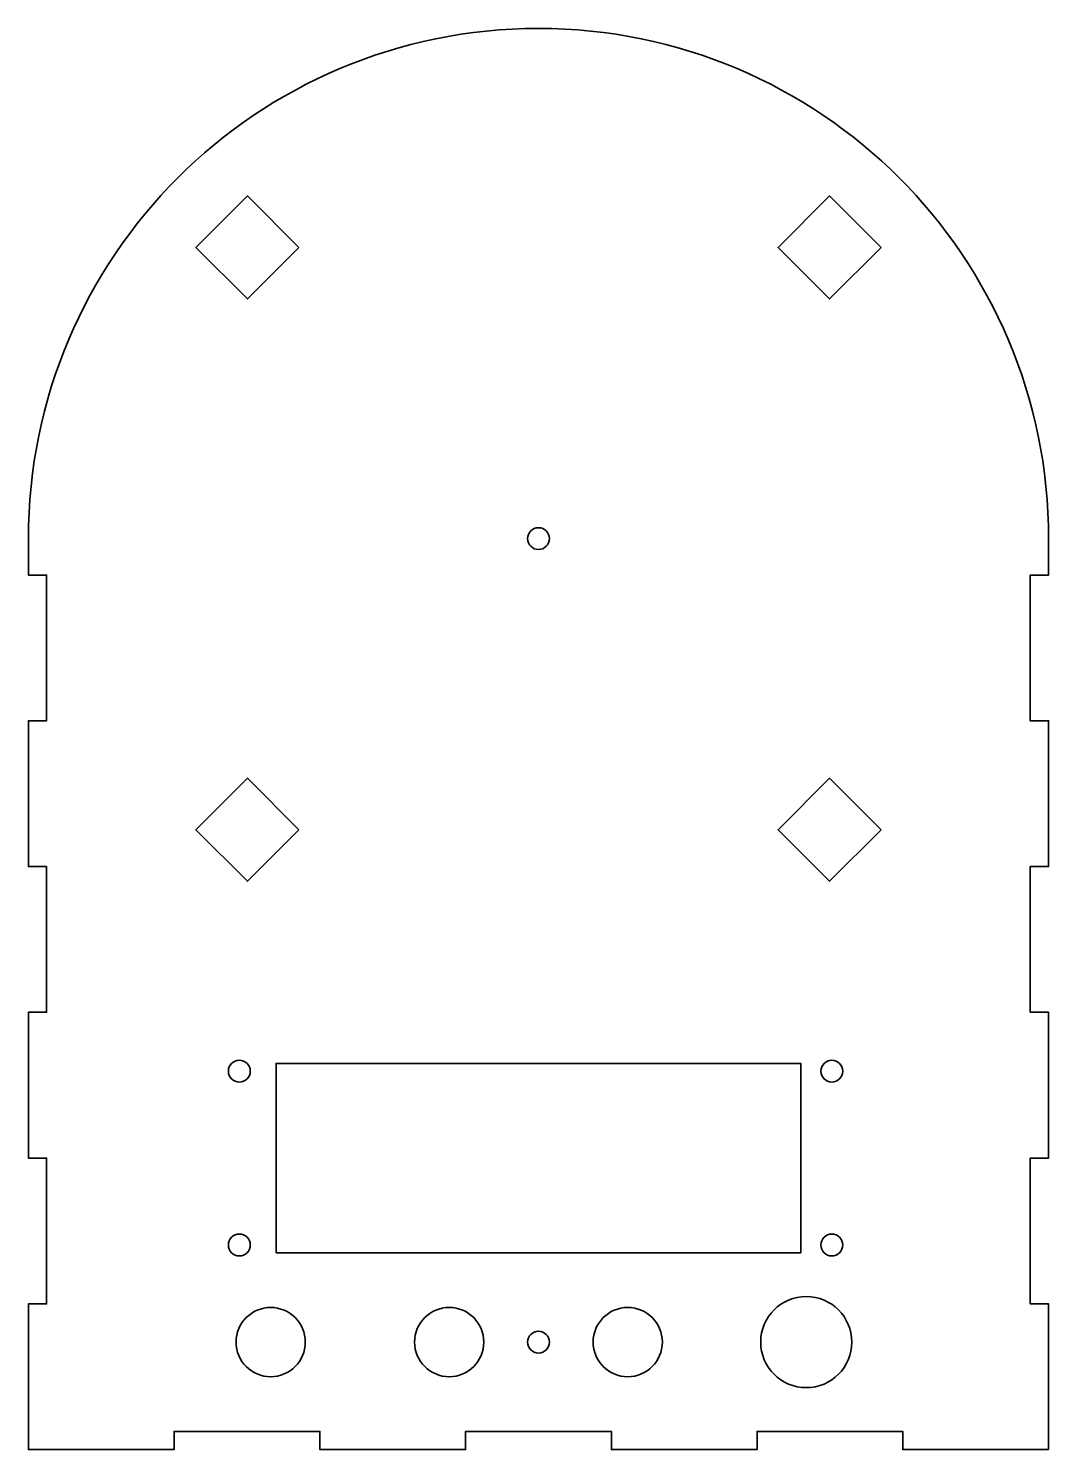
# Model space of a CAD drawing. Header units: inches. Extents: x 52 to 192, y -259 to -64.
import ezdxf

# ---------------------------------------------------------------- set-up
doc = ezdxf.new("R2010")
doc.units = ezdxf.units.IN
doc.header["$MEASUREMENT"] = 0
doc.layers.add('レイヤー 1', color=7, linetype='Continuous')

msp = doc.modelspace()

# ---------------------------------------------------------------- linework, layer by layer
at = {"layer": 'レイヤー 1', "color": 250, "lineweight": 35, "true_color": 0x322c2b}
for points in [[(89.09, -93.91), (82.02, -100.99), (74.95, -93.91), (82.02, -86.84), (89.09, -93.91)], [(169, -93.91), (161.93, -100.99), (154.85, -93.91), (161.93, -86.84), (169, -93.91)], [(89.09, -173.82), (82.02, -180.89), (74.95, -173.82), (82.02, -166.75), (89.09, -173.82)], [(169, -173.82), (161.93, -180.89), (154.85, -173.82), (161.93, -166.75), (169, -173.82)], [(157.97, -231.87), (85.97, -231.87), (85.97, -205.87), (157.97, -205.87), (157.97, -231.87)]]:
    msp.add_lwpolyline(points, dxfattribs=at)
for points, knots in [([(191.97, -258.87), (191.97, -258.87), (191.97, -238.87), (191.97, -238.87), (191.97, -238.87), (189.47, -238.87), (189.47, -238.87), (189.47, -238.87), (189.47, -218.87), (189.47, -218.87), (189.47, -218.87), (191.97, -218.87), (191.97, -218.87), (191.97, -218.87), (191.97, -198.87), (191.97, -198.87), (191.97, -198.87), (189.47, -198.87), (189.47, -198.87), (189.47, -198.87), (189.47, -178.87), (189.47, -178.87), (189.47, -178.87), (191.97, -178.87), (191.97, -178.87), (191.97, -178.87), (191.97, -158.87), (191.97, -158.87), (191.97, -158.87), (189.47, -158.87), (189.47, -158.87), (189.47, -158.87), (189.47, -138.87), (189.47, -138.87), (189.47, -138.87), (191.97, -138.87), (191.97, -138.87), (191.97, -138.87), (191.97, -136.74), (191.97, -133.87), (191.97, -95.21), (160.63, -63.87), (121.97, -63.87), (83.31, -63.87), (51.97, -95.21), (51.97, -133.87), (51.97, -136.74), (51.97, -138.87), (51.97, -138.87), (51.97, -138.87), (54.47, -138.87), (54.47, -138.87), (54.47, -138.87), (54.47, -158.87), (54.47, -158.87), (54.47, -158.87), (51.97, -158.87), (51.97, -158.87), (51.97, -158.87), (51.97, -178.87), (51.97, -178.87), (51.97, -178.87), (54.47, -178.87), (54.47, -178.87), (54.47, -178.87), (54.47, -198.87), (54.47, -198.87), (54.47, -198.87), (51.97, -198.87), (51.97, -198.87), (51.97, -198.87), (51.97, -218.87), (51.97, -218.87), (51.97, -218.87), (54.47, -218.87), (54.47, -218.87), (54.47, -218.87), (54.47, -238.87), (54.47, -238.87), (54.47, -238.87), (51.97, -238.87), (51.97, -238.87), (51.97, -238.87), (51.97, -258.87), (51.97, -258.87), (51.97, -258.87), (71.97, -258.87), (71.97, -258.87), (71.97, -258.87), (71.97, -256.37), (71.97, -256.37), (71.97, -256.37), (91.97, -256.37), (91.97, -256.37), (91.97, -256.37), (91.97, -258.87), (91.97, -258.87), (91.97, -258.87), (111.97, -258.87), (111.97, -258.87), (111.97, -258.87), (111.97, -256.37), (111.97, -256.37), (111.97, -256.37), (131.97, -256.37), (131.97, -256.37), (131.97, -256.37), (131.97, -258.87), (131.97, -258.87), (131.97, -258.87), (151.97, -258.87), (151.97, -258.87), (151.97, -258.87), (151.97, -256.37), (151.97, -256.37), (151.97, -256.37), (171.97, -256.37), (171.97, -256.37), (171.97, -256.37), (171.97, -258.87), (171.97, -258.87), (171.97, -258.87), (191.97, -258.87), (191.97, -258.87)], [0, 0, 0, 0, 1, 1, 1, 2, 2, 2, 3, 3, 3, 4, 4, 4, 5, 5, 5, 6, 6, 6, 7, 7, 7, 8, 8, 8, 9, 9, 9, 10, 10, 10, 11, 11, 11, 12, 12, 12, 13, 13, 13, 14, 14, 14, 15, 15, 15, 16, 16, 16, 17, 17, 17, 18, 18, 18, 19, 19, 19, 20, 20, 20, 21, 21, 21, 22, 22, 22, 23, 23, 23, 24, 24, 24, 25, 25, 25, 26, 26, 26, 27, 27, 27, 28, 28, 28, 29, 29, 29, 30, 30, 30, 31, 31, 31, 32, 32, 32, 33, 33, 33, 34, 34, 34, 35, 35, 35, 36, 36, 36, 37, 37, 37, 38, 38, 38, 39, 39, 39, 40, 40, 40, 41, 41, 41, 41]), ([(123.47, -133.87), (123.47, -134.69), (122.8, -135.37), (121.97, -135.37), (121.15, -135.37), (120.47, -134.69), (120.47, -133.87), (120.47, -133.04), (121.15, -132.37), (121.97, -132.37), (122.8, -132.37), (123.47, -133.04), (123.47, -133.87)], [0, 0, 0, 0, 1, 1, 1, 2, 2, 2, 3, 3, 3, 4, 4, 4, 4]), ([(82.42, -206.94), (82.42, -207.77), (81.75, -208.44), (80.92, -208.44), (80.1, -208.44), (79.42, -207.77), (79.42, -206.94), (79.42, -206.11), (80.1, -205.44), (80.92, -205.44), (81.75, -205.44), (82.42, -206.11), (82.42, -206.94)], [0, 0, 0, 0, 1, 1, 1, 2, 2, 2, 3, 3, 3, 4, 4, 4, 4]), ([(163.72, -206.94), (163.72, -207.77), (163.05, -208.44), (162.22, -208.44), (161.4, -208.44), (160.72, -207.77), (160.72, -206.94), (160.72, -206.11), (161.4, -205.44), (162.22, -205.44), (163.05, -205.44), (163.72, -206.11), (163.72, -206.94)], [0, 0, 0, 0, 1, 1, 1, 2, 2, 2, 3, 3, 3, 4, 4, 4, 4]), ([(82.42, -230.79), (82.42, -231.62), (81.75, -232.29), (80.92, -232.29), (80.1, -232.29), (79.42, -231.62), (79.42, -230.79), (79.42, -229.96), (80.1, -229.29), (80.92, -229.29), (81.75, -229.29), (82.42, -229.96), (82.42, -230.79)], [0, 0, 0, 0, 1, 1, 1, 2, 2, 2, 3, 3, 3, 4, 4, 4, 4]), ([(163.72, -230.79), (163.72, -231.62), (163.05, -232.29), (162.22, -232.29), (161.4, -232.29), (160.72, -231.62), (160.72, -230.79), (160.72, -229.96), (161.4, -229.29), (162.22, -229.29), (163.05, -229.29), (163.72, -229.96), (163.72, -230.79)], [0, 0, 0, 0, 1, 1, 1, 2, 2, 2, 3, 3, 3, 4, 4, 4, 4]), ([(164.97, -244.12), (164.97, -247.57), (162.18, -250.37), (158.72, -250.37), (155.27, -250.37), (152.47, -247.57), (152.47, -244.12), (152.47, -240.66), (155.27, -237.87), (158.72, -237.87), (162.18, -237.87), (164.97, -240.66), (164.97, -244.12)], [0, 0, 0, 0, 1, 1, 1, 2, 2, 2, 3, 3, 3, 4, 4, 4, 4]), ([(89.97, -244.12), (89.97, -246.74), (87.85, -248.87), (85.22, -248.87), (82.6, -248.87), (80.47, -246.74), (80.47, -244.12), (80.47, -241.49), (82.6, -239.37), (85.22, -239.37), (87.85, -239.37), (89.97, -241.49), (89.97, -244.12)], [0, 0, 0, 0, 1, 1, 1, 2, 2, 2, 3, 3, 3, 4, 4, 4, 4]), ([(114.47, -244.12), (114.47, -246.74), (112.35, -248.87), (109.72, -248.87), (107.1, -248.87), (104.97, -246.74), (104.97, -244.12), (104.97, -241.49), (107.1, -239.37), (109.72, -239.37), (112.35, -239.37), (114.47, -241.49), (114.47, -244.12)], [0, 0, 0, 0, 1, 1, 1, 2, 2, 2, 3, 3, 3, 4, 4, 4, 4]), ([(138.97, -244.12), (138.97, -246.74), (136.85, -248.87), (134.22, -248.87), (131.6, -248.87), (129.47, -246.74), (129.47, -244.12), (129.47, -241.49), (131.6, -239.37), (134.22, -239.37), (136.85, -239.37), (138.97, -241.49), (138.97, -244.12)], [0, 0, 0, 0, 1, 1, 1, 2, 2, 2, 3, 3, 3, 4, 4, 4, 4]), ([(123.47, -244.12), (123.47, -244.95), (122.8, -245.62), (121.97, -245.62), (121.15, -245.62), (120.47, -244.95), (120.47, -244.12), (120.47, -243.29), (121.15, -242.62), (121.97, -242.62), (122.8, -242.62), (123.47, -243.29), (123.47, -244.12)], [0, 0, 0, 0, 1, 1, 1, 2, 2, 2, 3, 3, 3, 4, 4, 4, 4])]:
    msp.add_open_spline(points, degree=3, knots=knots, dxfattribs=at)

doc.saveas('drawing.dxf')
